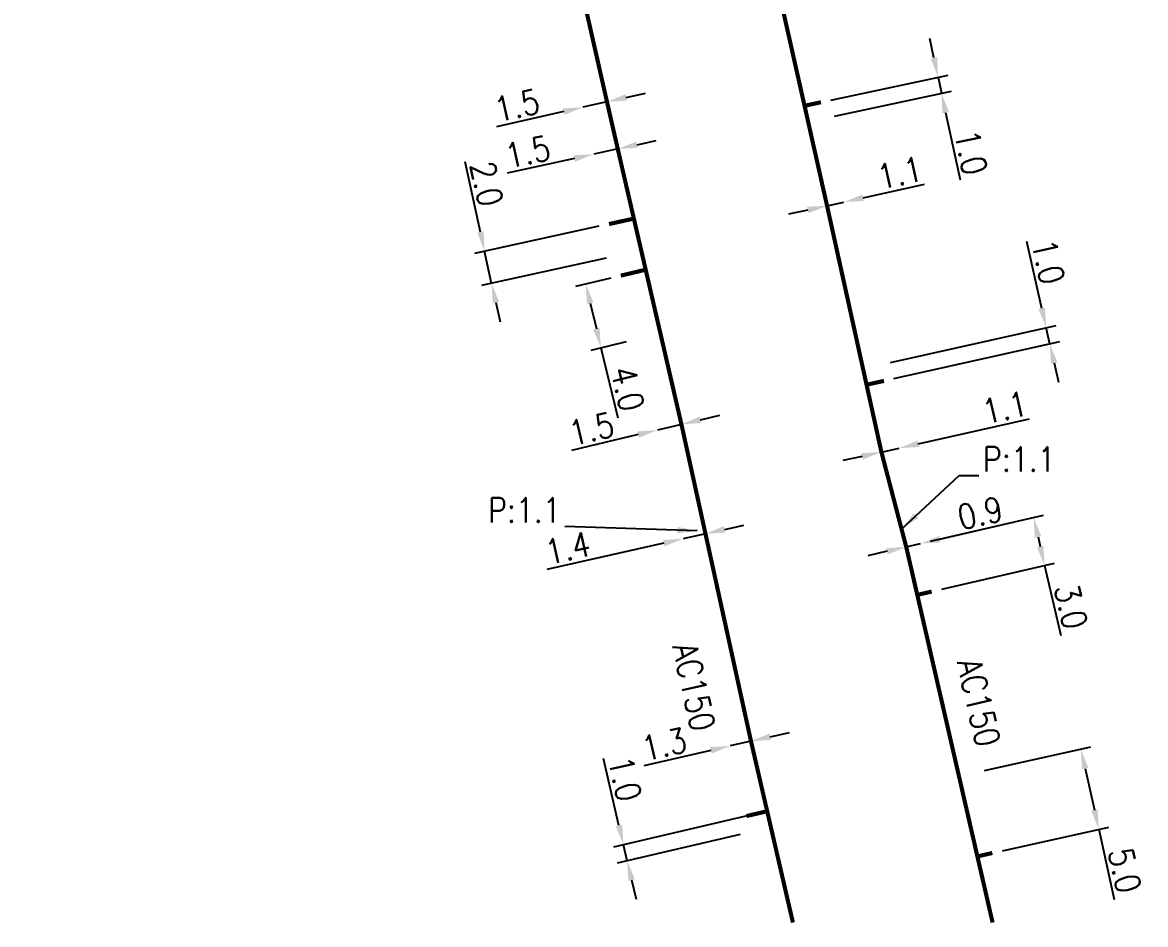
# Model space of a CAD drawing. Header units: millimetres. Extents: x 149996 to 151004, y 126998 to 128018.
# Drawn here: x 150889.2 to 150957.6, y 126999.9 to 127054.8 of the extents above; entities that cross this region are included whole.
import ezdxf

# ---------------------------------------------------------------- set-up
doc = ezdxf.new("R2010")
doc.units = ezdxf.units.MM
doc.header["$PDMODE"] = 34
doc.linetypes.add('L_100_AP', pattern=[14, 10, -1.5, 1, -1.5])
doc.linetypes.add('L_25_AP', pattern=[2000, 1000, 1000])
doc.layers.get('DEFPOINTS').update_dxf_attribs({"linetype": 'CONTINUOUS'})
doc.layers.add('L_140', color=3, linetype='CONTINUOUS')
doc.layers.add('L_150', color=1, linetype='CONTINUOUS')
doc.layers.add('L_170', color=7, linetype='CONTINUOUS', plot=False)
doc.styles.get("Standard").update_dxf_attribs({"font": 'romans.shx', "width": 0.85})
doc.dimstyles.get("Standard").update_dxf_attribs({"dimtxt": 1.5, "dimasz": 1.2, "dimexe": 0.625, "dimexo": 0.625, "dimgap": 0.25, "dimtad": 1, "dimdec": 1, "dimzin": 0, "dimdsep": 46, "dimtxsty": 'Standard', "dimcen": -0.5, "dimadec": 0, "dimazin": 0, "dimtfac": 1, "dimtdec": 1, "dimtmove": 0, "dimatfit": 3, "dimfxl": 0, "dimtolj": 1, "dimtzin": 0, "dimarcsym": 0})

# ---------------------------------------------------------------- blocks, each defined once
blk = doc.blocks.new('*D1276')
at = {"layer": 'DEFPOINTS', "color": 0, "linetype": 'Continuous', "transparency": 16777216}
for p in [(150943.057, 127022.875), (150943.935, 127023.077), (150943.935, 127023.077)]:
    blk.add_point(p, dxfattribs=at)
at = {"layer": 'L_140', "color": 0, "linetype": 'Continuous', "lineweight": -2, "transparency": 16777216}
for p, q in [((150945.104, 127023.346), (150949.305, 127024.312)), ((150943.057, 127022.875), (150943.935, 127023.077)), ((150941.888, 127022.607), (150940.718, 127022.338))]:
    blk.add_line(p, q, dxfattribs=at)
at = {"layer": 'L_140', "color": 0, "linetype": 'Continuous', "transparency": 16777216}
for points in [[(150945.059, 127023.541), (150945.149, 127023.151), (150943.935, 127023.077)], [(150941.843, 127022.802), (150941.933, 127022.412), (150943.057, 127022.875)]]:
    blk.add_solid(points, dxfattribs=at)
at = {"layer": 'L_140', "color": 0, "linetype": 'Continuous', "transparency": 16777216, "insert": (150947.565, 127024.938), "char_height": 1.5, "attachment_point": 5, "rotation": 12.9464}
blk.add_mtext('\\A1;0.9', dxfattribs=at)
blk = doc.blocks.new('*D1277')
at = {"layer": 'DEFPOINTS', "color": 0, "linetype": 'Continuous', "transparency": 16777216}
for p in [(150941.545, 127028.652), (150942.619, 127028.893), (150942.619, 127028.893)]:
    blk.add_point(p, dxfattribs=at)
at = {"layer": 'L_140', "color": 0, "linetype": 'Continuous', "lineweight": -2, "transparency": 16777216}
for p, q in [((150943.79, 127029.156), (150950.568, 127030.676)), ((150940.374, 127028.39), (150939.204, 127028.127)), ((150941.545, 127028.652), (150942.619, 127028.893))]:
    blk.add_line(p, q, dxfattribs=at)
at = {"layer": 'L_140', "color": 0, "linetype": 'Continuous', "transparency": 16777216}
for points in [[(150943.746, 127029.351), (150943.833, 127028.96), (150942.619, 127028.893)], [(150940.331, 127028.585), (150940.418, 127028.194), (150941.545, 127028.652)]]:
    blk.add_solid(points, dxfattribs=at)
at = {"layer": 'L_140', "color": 0, "linetype": 'Continuous', "transparency": 16777216, "insert": (150949.068, 127031.365), "char_height": 1.5, "attachment_point": 5, "rotation": 12.64285}
blk.add_mtext('\\A1;1.1', dxfattribs=at)
blk = doc.blocks.new('*D1278')
at = {"layer": 'DEFPOINTS', "color": 0, "linetype": 'Continuous', "transparency": 16777216}
for p in [(150938.235, 127043.652), (150939.261, 127043.879), (150939.261, 127043.879)]:
    blk.add_point(p, dxfattribs=at)
at = {"layer": 'L_140', "color": 0, "linetype": 'Continuous', "lineweight": -2, "transparency": 16777216}
for p, q in [((150940.432, 127044.139), (150944.167, 127044.965)), ((150937.064, 127043.393), (150935.892, 127043.134)), ((150938.235, 127043.652), (150939.261, 127043.879))]:
    blk.add_line(p, q, dxfattribs=at)
at = {"layer": 'L_140', "color": 0, "linetype": 'Continuous', "transparency": 16777216}
for points in [[(150940.389, 127044.334), (150940.476, 127043.943), (150939.261, 127043.879)], [(150937.021, 127043.589), (150937.107, 127043.198), (150938.235, 127043.652)]]:
    blk.add_solid(points, dxfattribs=at)
at = {"layer": 'L_140', "color": 0, "linetype": 'Continuous', "transparency": 16777216, "insert": (150942.67, 127045.658), "char_height": 1.5, "attachment_point": 5, "rotation": 12.47605}
blk.add_mtext('\\A1;1.1', dxfattribs=at)
blk = doc.blocks.new('*D1285')
at = {"layer": 'DEFPOINTS', "color": 0, "linetype": 'Continuous', "transparency": 16777216}
for p in [(150924.022, 127046.79), (150924.022, 127046.79), (150925.487, 127047.111)]:
    blk.add_point(p, dxfattribs=at)
at = {"layer": 'L_150', "color": 0, "linetype": 'Continuous', "lineweight": -2, "transparency": 16777216}
for p, q in [((150926.659, 127047.368), (150927.831, 127047.625)), ((150925.487, 127047.111), (150924.022, 127046.79)), ((150922.85, 127046.533), (150918.757, 127045.636))]:
    blk.add_line(p, q, dxfattribs=at)
at = {"layer": 'L_150', "color": 0, "linetype": 'Continuous', "transparency": 16777216}
for points in [[(150926.616, 127047.564), (150926.702, 127047.173), (150925.487, 127047.111)], [(150922.807, 127046.729), (150922.892, 127046.338), (150924.022, 127046.79)]]:
    blk.add_solid(points, dxfattribs=at)
at = {"layer": 'L_150', "color": 0, "linetype": 'Continuous', "transparency": 16777216, "insert": (150920.003, 127046.933), "char_height": 1.5, "attachment_point": 5, "rotation": 12.36348}
blk.add_mtext('\\A1;1.5', dxfattribs=at)
blk = doc.blocks.new('*D1286')
at = {"layer": 'DEFPOINTS', "color": 0, "linetype": 'Continuous', "transparency": 16777216}
for p in [(150930.829, 127023.677), (150929.463, 127023.369), (150929.463, 127023.369)]:
    blk.add_point(p, dxfattribs=at)
at = {"layer": 'L_150', "color": 0, "linetype": 'Continuous', "lineweight": -2, "transparency": 16777216}
for p, q in [((150931.999, 127023.941), (150933.17, 127024.204)), ((150930.829, 127023.677), (150929.463, 127023.369)), ((150928.292, 127023.105), (150921.171, 127021.5))]:
    blk.add_line(p, q, dxfattribs=at)
at = {"layer": 'L_150', "color": 0, "linetype": 'Continuous', "transparency": 16777216}
for points in [[(150931.955, 127024.136), (150932.043, 127023.745), (150930.829, 127023.677)], [(150928.248, 127023.3), (150928.336, 127022.91), (150929.463, 127023.369)]]:
    blk.add_solid(points, dxfattribs=at)
at = {"layer": 'L_150', "color": 0, "linetype": 'Continuous', "transparency": 16777216, "insert": (150922.439, 127022.811), "char_height": 1.5, "attachment_point": 5, "rotation": 12.70283}
blk.add_mtext('\\A1;1.4', dxfattribs=at)
blk = doc.blocks.new('*D1287')
at = {"layer": 'DEFPOINTS', "color": 0, "linetype": 'Continuous', "transparency": 16777216}
for p in [(150932.334, 127010.751), (150932.334, 127010.751), (150933.602, 127011.041)]:
    blk.add_point(p, dxfattribs=at)
at = {"layer": 'L_150', "color": 0, "linetype": 'Continuous', "lineweight": -2, "transparency": 16777216}
for p, q in [((150934.771, 127011.309), (150935.941, 127011.577)), ((150933.602, 127011.041), (150932.334, 127010.751)), ((150931.165, 127010.483), (150927.081, 127009.548))]:
    blk.add_line(p, q, dxfattribs=at)
at = {"layer": 'L_150', "color": 0, "linetype": 'Continuous', "transparency": 16777216}
for points in [[(150934.727, 127011.504), (150934.816, 127011.114), (150933.602, 127011.041)], [(150931.12, 127010.678), (150931.209, 127010.288), (150932.334, 127010.751)]]:
    blk.add_solid(points, dxfattribs=at)
at = {"layer": 'L_150', "color": 0, "linetype": 'Continuous', "transparency": 16777216, "insert": (150928.315, 127010.856), "char_height": 1.5, "attachment_point": 5, "rotation": 12.89793}
blk.add_mtext('\\A1;1.3', dxfattribs=at)
blk = doc.blocks.new('*D1288')
at = {"layer": 'DEFPOINTS', "color": 0, "linetype": 'Continuous', "transparency": 16777216}
for p in [(150923.367, 127049.65), (150923.367, 127049.65), (150924.83, 127049.981)]:
    blk.add_point(p, dxfattribs=at)
at = {"layer": 'L_150', "color": 0, "linetype": 'Continuous', "lineweight": -2, "transparency": 16777216}
for p, q in [((150926.001, 127050.246), (150927.171, 127050.511)), ((150924.83, 127049.981), (150923.367, 127049.65)), ((150922.197, 127049.385), (150918.111, 127048.459))]:
    blk.add_line(p, q, dxfattribs=at)
at = {"layer": 'L_150', "color": 0, "linetype": 'Continuous', "transparency": 16777216}
for points in [[(150925.956, 127050.441), (150926.045, 127050.051), (150924.83, 127049.981)], [(150922.153, 127049.58), (150922.241, 127049.19), (150923.367, 127049.65)]]:
    blk.add_solid(points, dxfattribs=at)
at = {"layer": 'L_150', "color": 0, "linetype": 'Continuous', "transparency": 16777216, "insert": (150919.348, 127049.765), "char_height": 1.5, "attachment_point": 5, "rotation": 12.76376}
blk.add_mtext('\\A1;1.5', dxfattribs=at)
blk = doc.blocks.new('*D1312')
at = {"layer": 'DEFPOINTS', "color": 0, "linetype": 'Continuous', "transparency": 16777216}
for p in [(150929.366, 127030.336), (150927.906, 127029.99), (150927.906, 127029.99)]:
    blk.add_point(p, dxfattribs=at)
at = {"layer": 'L_150', "color": 0, "linetype": 'Continuous', "lineweight": -2, "transparency": 16777216}
for p, q in [((150929.366, 127030.336), (150927.906, 127029.99)), ((150930.533, 127030.612), (150931.701, 127030.889)), ((150926.738, 127029.714), (150922.662, 127028.749))]:
    blk.add_line(p, q, dxfattribs=at)
at = {"layer": 'L_150', "color": 0, "linetype": 'Continuous', "transparency": 16777216}
for points in [[(150930.487, 127030.807), (150930.579, 127030.418), (150929.366, 127030.336)], [(150926.692, 127029.909), (150926.784, 127029.519), (150927.906, 127029.99)]]:
    blk.add_solid(points, dxfattribs=at)
at = {"layer": 'L_150', "color": 0, "linetype": 'Continuous', "transparency": 16777216, "insert": (150923.886, 127030.066), "char_height": 1.5, "attachment_point": 5, "rotation": 13.31684}
blk.add_mtext('\\A1;1.5', dxfattribs=at)
blk = doc.blocks.new('*D1368')
at = {"layer": 'DEFPOINTS', "color": 0, "linetype": 'Continuous', "transparency": 16777216}
for p in [(150945.208, 127050.504), (150937.862, 127049.954), (150938.071, 127048.976)]:
    blk.add_point(p, dxfattribs=at)
at = {"layer": 'L_170', "color": 0, "linetype": 'Continuous', "lineweight": -2, "transparency": 16777216}
for p, q in [((150944.747, 127052.655), (150944.496, 127053.829)), ((150938.473, 127050.085), (150945.61, 127051.613)), ((150944.999, 127051.482), (150945.208, 127050.504)), ((150938.682, 127049.107), (150945.819, 127050.635)), ((150945.459, 127049.331), (150946.336, 127045.234))]:
    blk.add_line(p, q, dxfattribs=at)
at = {"layer": 'L_170', "color": 0, "linetype": 'Continuous', "transparency": 16777216}
for points in [[(150944.943, 127052.697), (150944.552, 127052.614), (150944.999, 127051.482)], [(150945.655, 127049.373), (150945.264, 127049.289), (150945.208, 127050.504)]]:
    blk.add_solid(points, dxfattribs=at)
at = {"layer": 'L_170', "color": 0, "linetype": 'Continuous', "transparency": 16777216, "insert": (150947.001, 127046.905), "char_height": 1.5, "attachment_point": 5, "rotation": 282.08304}
blk.add_mtext('\\A1;1.0', dxfattribs=at)
blk = doc.blocks.new('*D1371')
at = {"layer": 'DEFPOINTS', "color": 0, "linetype": 'Continuous', "transparency": 16777216}
for p in [(150950.816, 127024.659), (150943.934, 127023.077), (150944.607, 127020.153)]:
    blk.add_point(p, dxfattribs=at)
at = {"layer": 'L_170', "color": 0, "linetype": 'Continuous', "lineweight": -2, "transparency": 16777216}
for p, q in [((150944.544, 127023.217), (150951.425, 127024.799)), ((150951.085, 127023.49), (150951.219, 127022.905)), ((150945.216, 127020.293), (150952.097, 127021.875)), ((150951.488, 127021.735), (150952.467, 127017.475))]:
    blk.add_line(p, q, dxfattribs=at)
at = {"layer": 'L_170', "color": 0, "linetype": 'Continuous', "transparency": 16777216}
for points in [[(150951.28, 127023.534), (150950.89, 127023.445), (150950.816, 127024.659)], [(150951.414, 127022.95), (150951.024, 127022.86), (150951.488, 127021.735)]]:
    blk.add_solid(points, dxfattribs=at)
at = {"layer": 'L_170', "color": 0, "linetype": 'Continuous', "transparency": 16777216, "insert": (150953.087, 127019.244), "char_height": 1.5, "attachment_point": 5, "rotation": 282.9464}
blk.add_mtext('\\A1;3.0', dxfattribs=at)
blk = doc.blocks.new('*D1372')
at = {"layer": 'DEFPOINTS', "color": 0, "linetype": 'Continuous', "transparency": 16777216}
for p in [(150953.695, 127010.556), (150947.214, 127009.112), (150948.301, 127004.232)]:
    blk.add_point(p, dxfattribs=at)
at = {"layer": 'L_170', "color": 0, "linetype": 'Continuous', "lineweight": -2, "transparency": 16777216}
for p, q in [((150947.824, 127009.248), (150954.305, 127010.692)), ((150953.956, 127009.385), (150954.521, 127006.847)), ((150948.911, 127004.368), (150955.392, 127005.811)), ((150954.782, 127005.675), (150955.732, 127001.409))]:
    blk.add_line(p, q, dxfattribs=at)
at = {"layer": 'L_170', "color": 0, "linetype": 'Continuous', "transparency": 16777216}
for points in [[(150954.151, 127009.428), (150953.76, 127009.341), (150953.695, 127010.556)], [(150954.716, 127006.89), (150954.326, 127006.803), (150954.782, 127005.675)]]:
    blk.add_solid(points, dxfattribs=at)
at = {"layer": 'L_170', "color": 0, "linetype": 'Continuous', "transparency": 16777216, "insert": (150956.364, 127003.174), "char_height": 1.5, "attachment_point": 5, "rotation": 282.55728}
blk.add_mtext('\\A1;5.0', dxfattribs=at)
blk = doc.blocks.new('*D1375')
at = {"layer": 'DEFPOINTS', "color": 0, "linetype": 'Continuous', "transparency": 16777216}
for p in [(150924.954, 127042.538), (150925.382, 127040.585), (150917.806, 127038.924)]:
    blk.add_point(p, dxfattribs=at)
at = {"layer": 'L_170', "color": 0, "linetype": 'Continuous', "lineweight": -2, "transparency": 16777216}
for p, q in [((150917.121, 127042.05), (150916.185, 127046.32)), ((150924.343, 127042.405), (150916.767, 127040.744)), ((150917.806, 127038.924), (150917.378, 127040.878)), ((150924.771, 127040.451), (150917.196, 127038.79)), ((150918.063, 127037.752), (150918.32, 127036.58))]:
    blk.add_line(p, q, dxfattribs=at)
at = {"layer": 'L_170', "color": 0, "linetype": 'Continuous', "transparency": 16777216}
for points in [[(150917.316, 127042.093), (150916.926, 127042.007), (150917.378, 127040.878)], [(150918.259, 127037.795), (150917.868, 127037.709), (150917.806, 127038.924)]]:
    blk.add_solid(points, dxfattribs=at)
at = {"layer": 'L_170', "color": 0, "linetype": 'Continuous', "transparency": 16777216, "insert": (150917.501, 127044.985), "char_height": 1.5, "attachment_point": 5, "rotation": 282.36348}
blk.add_mtext('\\A1;2.0', dxfattribs=at)
blk = doc.blocks.new('*D1376')
at = {"layer": 'DEFPOINTS', "color": 0, "linetype": 'Continuous', "transparency": 16777216}
for p in [(150925.668, 127039.393), (150926.601, 127035.504), (150924.464, 127034.991)]:
    blk.add_point(p, dxfattribs=at)
at = {"layer": 'L_170', "color": 0, "linetype": 'Continuous', "lineweight": -2, "transparency": 16777216}
for p, q in [((150925.06, 127039.247), (150922.923, 127038.735)), ((150923.811, 127037.714), (150924.184, 127036.158)), ((150925.993, 127035.358), (150923.856, 127034.845)), ((150924.464, 127034.991), (150925.484, 127030.74))]:
    blk.add_line(p, q, dxfattribs=at)
at = {"layer": 'L_170', "color": 0, "linetype": 'Continuous', "transparency": 16777216}
for points in [[(150924.006, 127037.76), (150923.617, 127037.667), (150923.531, 127038.881)], [(150924.379, 127036.205), (150923.99, 127036.111), (150924.464, 127034.991)]]:
    blk.add_solid(points, dxfattribs=at)
at = {"layer": 'L_170', "color": 0, "linetype": 'Continuous', "transparency": 16777216, "insert": (150926.087, 127032.515), "char_height": 1.5, "attachment_point": 5, "rotation": 283.49053}
blk.add_mtext('\\A1;4.0', dxfattribs=at)
blk = doc.blocks.new('*D1377')
at = {"layer": 'DEFPOINTS', "color": 0, "linetype": 'Continuous', "transparency": 16777216}
for p in [(150934.588, 127006.775), (150933.556, 127005.508), (150926.061, 127003.761)]:
    blk.add_point(p, dxfattribs=at)
at = {"layer": 'L_170', "color": 0, "linetype": 'Continuous', "lineweight": -2, "transparency": 16777216}
for p, q in [((150925.561, 127005.904), (150924.611, 127009.984)), ((150933.979, 127006.633), (150925.225, 127004.594)), ((150932.947, 127005.366), (150925.452, 127003.62)), ((150926.061, 127003.761), (150925.834, 127004.735)), ((150926.333, 127002.593), (150926.605, 127001.424))]:
    blk.add_line(p, q, dxfattribs=at)
at = {"layer": 'L_170', "color": 0, "linetype": 'Continuous', "transparency": 16777216}
for points in [[(150925.756, 127005.949), (150925.367, 127005.859), (150925.834, 127004.735)], [(150926.528, 127002.638), (150926.138, 127002.547), (150926.061, 127003.761)]]:
    blk.add_solid(points, dxfattribs=at)
at = {"layer": 'L_170', "color": 0, "linetype": 'Continuous', "transparency": 16777216, "insert": (150925.924, 127008.755), "char_height": 1.5, "attachment_point": 5, "rotation": 283.11619}
blk.add_mtext('\\A1;1.0', dxfattribs=at)
blk = doc.blocks.new('*D1395')
at = {"layer": 'DEFPOINTS', "color": 0, "linetype": 'Continuous', "transparency": 16777216}
for p in [(150951.581, 127036.226), (150941.482, 127033.961), (150941.701, 127032.985)]:
    blk.add_point(p, dxfattribs=at)
at = {"layer": 'L_170', "color": 0, "linetype": 'Continuous', "lineweight": -2, "transparency": 16777216}
for p, q in [((150951.319, 127037.397), (150950.402, 127041.484)), ((150942.092, 127034.097), (150952.191, 127036.363)), ((150951.8, 127035.25), (150951.581, 127036.226)), ((150942.311, 127033.122), (150952.41, 127035.387)), ((150952.063, 127034.079), (150952.325, 127032.908))]:
    blk.add_line(p, q, dxfattribs=at)
at = {"layer": 'L_170', "color": 0, "linetype": 'Continuous', "transparency": 16777216}
for points in [[(150951.514, 127037.441), (150951.123, 127037.353), (150951.581, 127036.226)], [(150952.258, 127034.123), (150951.868, 127034.035), (150951.8, 127035.25)]]:
    blk.add_solid(points, dxfattribs=at)
at = {"layer": 'L_170', "color": 0, "linetype": 'Continuous', "transparency": 16777216, "insert": (150951.704, 127040.245), "char_height": 1.5, "attachment_point": 5, "rotation": 282.64285}
blk.add_mtext('\\A1;1.0', dxfattribs=at)

msp = doc.modelspace()

# ---------------------------------------------------------------- linework, layer by layer
at = {"layer": 'L_140', "linetype": 'L_100_AP', "flags": 128}
msp.add_lwpolyline([(150948.317, 127000, 0.25, 0.25, 0), (150947.392, 127004.023, 0.25, 0.25, 0), (150943.73, 127019.952, 0.25, 0.25, 0), (150943.057, 127022.875, 0.25, 0.25, 0), (150941.545, 127028.652, 0.25, 0.25, 0), (150938.235, 127043.652, 0.25, 0.25, 0), (150936.863, 127049.74, 0.25, 0.25, 0), (150933.519, 127064.575, 0.25, 0.25, 0), (150932.64, 127068.477, 0.25, 0.25, 0), (150930.073, 127079.717, 0.25, 0.25, 0), (150929.825, 127080.799, 0.25, 0.25, 0), (150925.323, 127100.433, 0.25, 0.25, 0), (150922.192, 127114.088, 0.25, 0.25, 0), (150918.524, 127130.613, 0.25, 0.25, 0), (150917.46, 127135.405, 0.25, 0.25, 0), (150916.922, 127137.704, 0.25, 0.25, 0), (150914.843, 127146.589, 0.25, 0.25, 0), (150913.19, 127153.883, 0.25, 0.25, 0), (150910.564, 127165.476, 0.25, 0.25, 0), (150910.157, 127167.316, 0.25, 0.25, 0), (150908.125, 127176.497, 0.25, 0.25, 0), (150901.11, 127207.247, 0.25, 0.25, 0), (150900.893, 127208.226, 0.25, 0.25, 0), (150898.353, 127219.718, 0.25, 0.25, 0), (150895, 127234.782, 0.25, 0.25, 0), (150893.036, 127243.484, 0.25, 0.25, 0), (150891.215, 127250.927, 0.25, 0.25, 0), (150891.215, 127250.927, 0.25, 0.25, 0), (150891.215, 127250.927, 0.25, 0.25, 0), (150888.591, 127261.595, 0.25, 0.25, 0), (150883.038, 127287.655, 0.25, 0.25, 0), (150878.686, 127307.574, 0.25, 0.25, 0), (150876.966, 127315.443, 0.25, 0.25, 0), (150876.799, 127316.135, 0.25, 0.25, 0), (150875.072, 127323.267, 0.25, 0.25, 0), (150871.921, 127337.672, 0.25, 0.25, 0), (150869.927, 127346.237, 0.25, 0.25, 0), (150863.77, 127373.928, 0.25, 0.25, 0), (150861.288, 127384.898, 0.25, 0.25, 0), (150858.449, 127397.33, 0.25, 0.25, 0), (150851.895, 127426.532, 0.25, 0.25, 0), (150849.826, 127436.258, 0.25, 0.25, 0), (150847.643, 127445.435, 0.25, 0.25, 0), (150846.623, 127449.346, 0.25, 0.25, 0), (150841.596, 127472.527, 0.25, 0.25, 0), (150840.827, 127475.756, 0.25, 0.25, 0), (150843.068, 127476.374, 0.25, 0.25, 0), (150845.688, 127477.111, 0.25, 0.25, 0), (150847.236, 127473.418, 0.25, 0.25, 0), (150853.844, 127476.252, 0, 0, 0)], format="xyseb", dxfattribs=at)
at = {"layer": 'L_150', "linetype": 'L_25_AP', "flags": 128}
msp.add_lwpolyline([(150936.155, 127000, 0.25, 0.25, 0), (150934.588, 127006.775, 0.25, 0.25, 0), (150933.602, 127011.041, 0.25, 0.25, 0), (150930.829, 127023.677, 0.25, 0.25, 0), (150929.366, 127030.336, 0.25, 0.25, 0), (150929.366, 127030.336, 0.25, 0.25, 0), (150927.187, 127039.758, 0.25, 0.25, 0), (150926.468, 127042.87, 0.25, 0.25, 0), (150925.487, 127047.111, 0.25, 0.25, 0), (150924.83, 127049.981, 0.25, 0.25, 0), (150918.65, 127077.217, 0.25, 0.25, 0), (150917.337, 127082.634, 0.25, 0.25, 0), (150915.024, 127092.179, 0.25, 0.25, 0), (150913.922, 127096.728, 0.25, 0.25, 0), (150913.561, 127099.324, 0.25, 0.25, 0), (150909.568, 127116.006, 0.25, 0.25, 0), (150909.327, 127117.078, 0.25, 0.25, 0), (150906.868, 127128.035, 0.25, 0.25, 0), (150903.29, 127143.977, 0.25, 0.25, 0), (150900.468, 127156.687, 0.25, 0.25, 0), (150899.825, 127159.587, 0.25, 0.25, 0), (150898.025, 127166.738, 0.25, 0.25, 0), (150895.831, 127176.512, 0.25, 0.25, 0), (150891.414, 127196.396, 0.25, 0.25, 0), (150888.772, 127207.92, 0.25, 0.25, 0), (150888.32, 127209.868, 0.25, 0.25, 0), (150886.499, 127217.724, 0.25, 0.25, 0), (150884.299, 127227.216, 0.25, 0.25, 0), (150883.108, 127232.892, 0.25, 0.25, 0), (150880.356, 127244.07, 0.25, 0.25, 0), (150879.358, 127248.335, 0.25, 0.25, 0), (150878.978, 127250.857, 0.25, 0.25, 0), (150876.014, 127262.884, 0.25, 0.25, 0), (150873.348, 127274.954, 0.25, 0.25, 0), (150871.542, 127282.604, 0.25, 0.25, 0), (150869.13, 127294.015, 0.25, 0.25, 0), (150867.359, 127303.589, 0.25, 0.25, 0), (150864.895, 127316.126, 0.25, 0.25, 0), (150862.879, 127325.283, 0.25, 0.25, 0), (150855.439, 127358.182, 0.25, 0.25, 0), (150853.238, 127368.34, 0.25, 0.25, 0), (150847.668, 127393.74, 0.25, 0.25, 0), (150845.094, 127404.644, 0.25, 0.25, 0), (150844.003, 127409.269, 0.25, 0.25, 0), (150842.947, 127414.084, 0.25, 0.25, 0), (150839.443, 127430.253, 0.25, 0.25, 0), (150836.525, 127443.252, 0.25, 0.25, 0), (150834.624, 127451.718, 0.25, 0.25, 0), (150831.6, 127464.102, 0.25, 0.25, 0), (150830.042, 127471.182, 0.25, 0.25, 0), (150830.042, 127471.182, 0.25, 0.25, 0), (150826.304, 127488.616, 0.25, 0.25, 0), (150825.652, 127491.654, 0.25, 0.25, 0), (150820.73, 127512.882, 0.25, 0.25, 0), (150819.129, 127520.352, 0.25, 0.25, 0), (150816.669, 127531.176, 0.25, 0.25, 0), (150813.157, 127548.768, 0.25, 0.25, 0), (150813.157, 127548.768, 0.25, 0.25, 0), (150810.698, 127554.686, 0, 0, 0)], format="xyseb", dxfattribs=at)
at = {"layer": 'L_170', "linetype": 'Continuous', "const_width": 0.25, "flags": 128}
for points in [[(150937.862, 127049.954), (150936.863, 127049.74)], [(150924.954, 127042.538), (150926.468, 127042.87)], [(150925.668, 127039.393), (150927.187, 127039.758)], [(150941.701, 127032.985), (150940.641, 127032.751)], [(150944.607, 127020.153), (150943.73, 127019.952)], [(150933.329, 127006.482), (150934.588, 127006.775)], [(150948.301, 127004.232), (150947.392, 127004.023)]]:
    msp.add_lwpolyline(points, dxfattribs=at)

# ---------------------------------------------------------------- texts
at = {"layer": 'L_140', "linetype": 'Continuous', "width": 0.85}
msp.add_text('AC150', height=1.5, rotation=282.94759, dxfattribs=at).set_placement((150946.138, 127015.861))
at = {"layer": 'L_140', "linetype": 'Continuous', "insert": (150947.734, 127027.468), "char_height": 1.5, "attachment_point": 7}
msp.add_mtext('\\A1;P:1.1', dxfattribs=at)
at = {"layer": 'L_150', "linetype": 'Continuous', "width": 0.85}
msp.add_text('AC150', height=1.5, rotation=282.37713, dxfattribs=at).set_placement((150928.819, 127016.822))
at = {"layer": 'L_150', "linetype": 'Continuous', "insert": (150922.015, 127024.367), "char_height": 1.5, "attachment_point": 9}
msp.add_mtext('\\A1;P:1.1', dxfattribs=at)

# ---------------------------------------------------------------- dimensions: what is measured, and where the dimension line sits
at = {"layer": 'L_140', "linetype": 'Continuous'}
for base, p1, p2, angle, picture, middle in [((150939.261, 127043.879), (150938.235, 127043.652), (150939.261, 127043.879), 192.47605, '*D1278', (150942.886, 127044.681)), ((150942.619, 127028.893), (150941.545, 127028.652), (150942.619, 127028.893), 192.64285, '*D1277', (150949.287, 127030.389)), ((150943.934, 127023.077), (150943.057, 127022.875), (150943.934, 127023.077), 192.9464, '*D1276', (150947.789, 127023.963))]:
    dim = msp.add_linear_dim(base=base, p1=p1, p2=p2, angle=angle, dimstyle='Standard', dxfattribs=at)
    dim.commit()
    dim.dimension.update_dxf_attribs({"geometry": picture, "text_midpoint": middle, "dimtype": 160})
at = {"layer": 'L_150', "linetype": 'Continuous'}
for base, p1, p2, angle, picture, middle in [((150923.367, 127049.65), (150924.83, 127049.981), (150923.367, 127049.65), 12.76376, '*D1288', (150919.569, 127048.789)), ((150924.022, 127046.79), (150925.487, 127047.111), (150924.022, 127046.79), 12.36348, '*D1285', (150920.217, 127045.956)), ((150927.906, 127029.99), (150929.366, 127030.336), (150927.906, 127029.99), 13.31684, '*D1312', (150924.116, 127029.093)), ((150929.463, 127023.369), (150930.829, 127023.677), (150929.463, 127023.369), 12.70283, '*D1286', (150922.659, 127021.835)), ((150932.334, 127010.751), (150933.602, 127011.041), (150932.334, 127010.751), 12.89793, '*D1287', (150928.538, 127009.881))]:
    dim = msp.add_linear_dim(base=base, p1=p1, p2=p2, angle=angle, dimstyle='Standard', dxfattribs=at)
    dim.commit()
    dim.dimension.update_dxf_attribs({"geometry": picture, "text_midpoint": middle, "dimtype": 160})
at = {"layer": 'L_170', "linetype": 'Continuous'}
for base, p1, p2, angle, picture, middle in [((150945.208, 127050.504), (150937.862, 127049.954), (150938.071, 127048.976), 102.08304, '*D1368', (150946.023, 127046.696)), ((150917.806, 127038.924), (150924.954, 127042.538), (150925.382, 127040.585), 102.36348, '*D1375', (150916.525, 127044.771)), ((150951.581, 127036.226), (150941.701, 127032.985), (150941.482, 127033.961), 282.64285, '*D1395', (150950.729, 127040.026)), ((150924.464, 127034.991), (150925.668, 127039.393), (150926.601, 127035.504), 103.49053, '*D1376', (150925.114, 127032.282)), ((150950.816, 127024.659), (150944.607, 127020.153), (150943.934, 127023.077), 282.9464, '*D1371', (150952.112, 127019.02)), ((150953.695, 127010.556), (150948.301, 127004.232), (150947.214, 127009.112), 282.55728, '*D1372', (150955.388, 127002.956)), ((150926.061, 127003.761), (150934.588, 127006.775), (150933.556, 127005.508), 103.11619, '*D1377', (150924.95, 127008.528))]:
    dim = msp.add_linear_dim(base=base, p1=p1, p2=p2, angle=angle, dimstyle='Standard', dxfattribs=at)
    dim.commit()
    dim.dimension.update_dxf_attribs({"geometry": picture, "text_midpoint": middle, "dimtype": 160})

# ---------------------------------------------------------------- leaders
at = {"layer": 'L_140', "linetype": 'Continuous'}
msp.add_leader([(150942.773, 127023.961), (150946.284, 127027.218), (150947.484, 127027.218)], dimstyle='Standard', dxfattribs=at)
at = {"layer": 'L_150', "linetype": 'Continuous'}
msp.add_leader([(150930.325, 127023.854), (150922.265, 127024.117)], dimstyle='Standard', dxfattribs=at)

doc.saveas('drawing.dxf')
